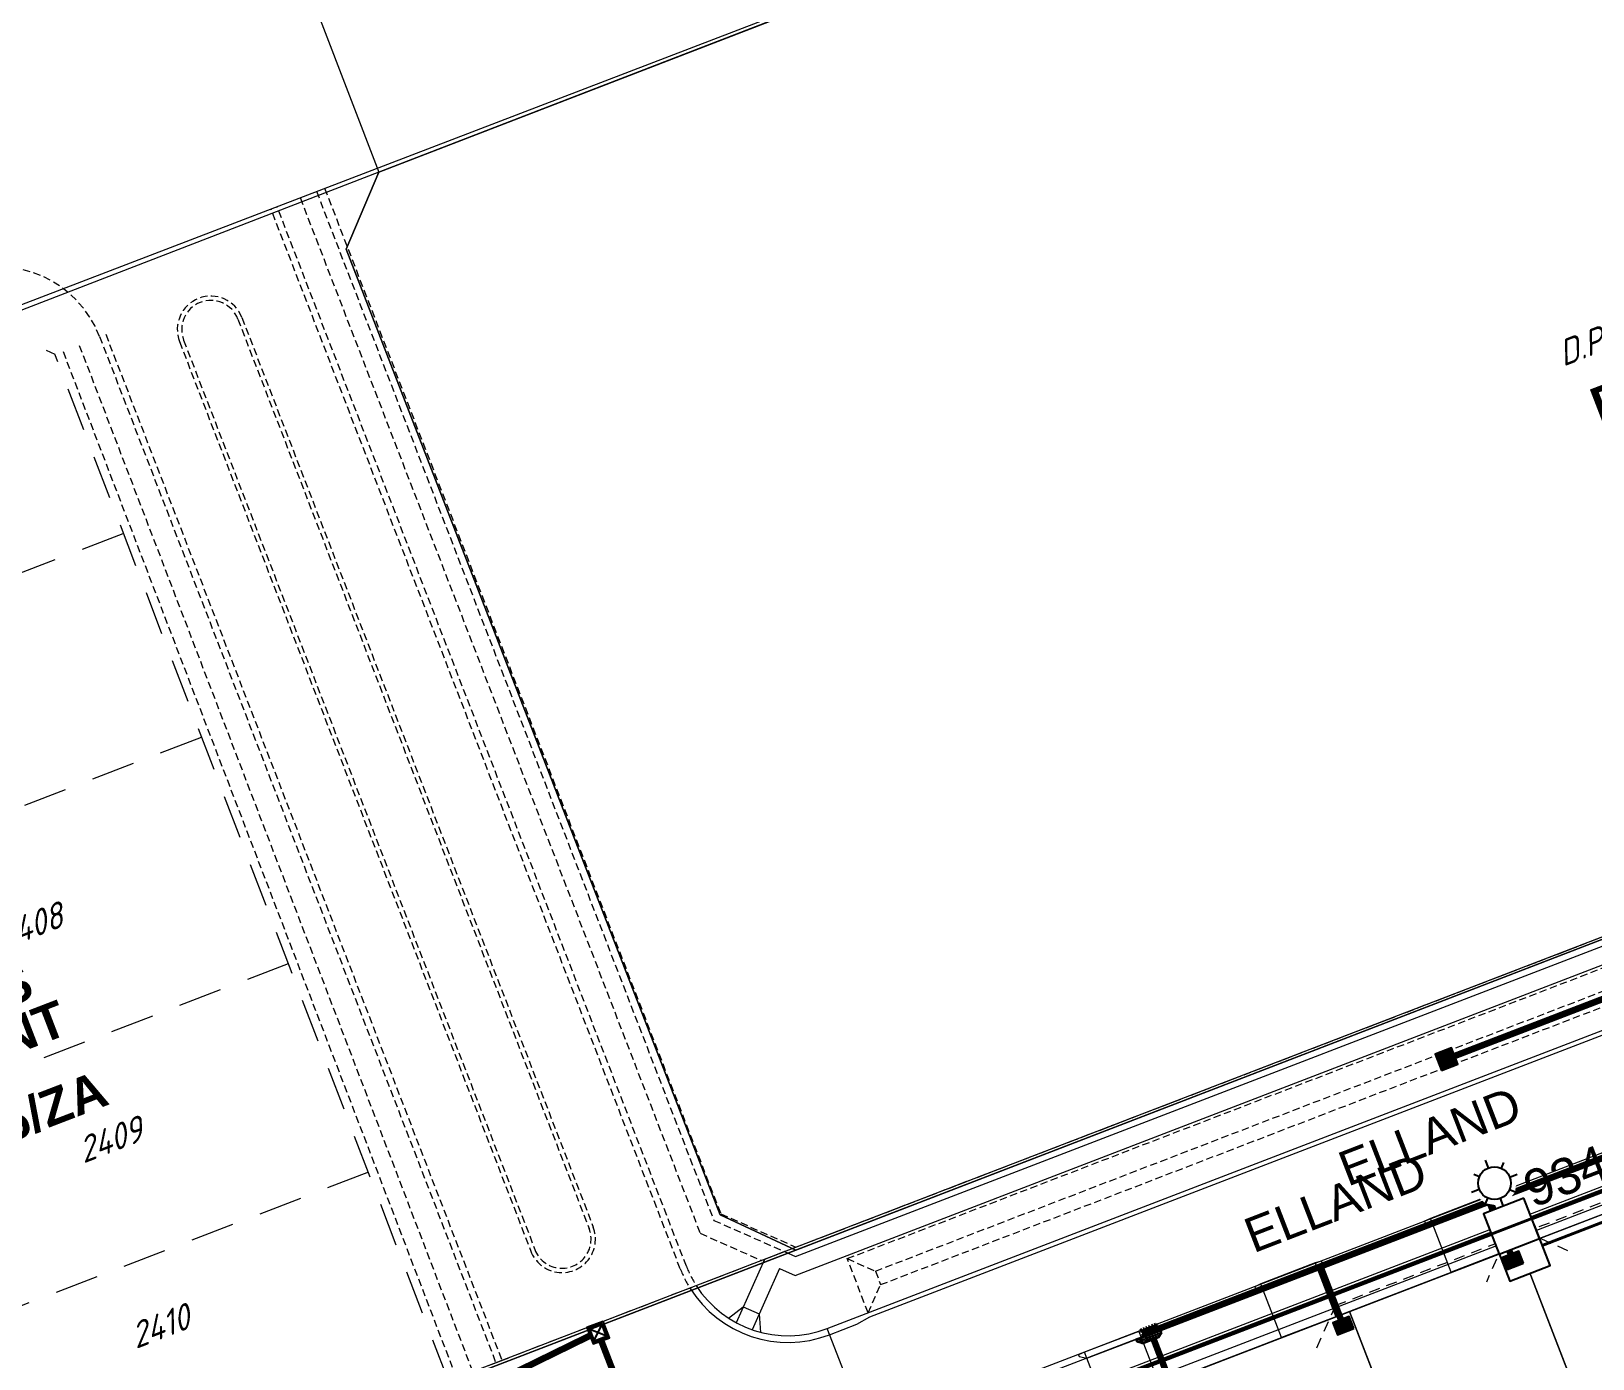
# Model space of a CAD drawing. Header units: metres. Extents: x 310412 to 311596, y 6269899 to 6270937.
# Drawn here: x 310709.8 to 310817.1, y 6270433.3 to 6270524.5 of the extents above; entities that cross this region are included whole.
import ezdxf
from ezdxf.enums import TextEntityAlignment as Align

# ---------------------------------------------------------------- set-up
doc = ezdxf.new("R2010")
doc.units = ezdxf.units.M
for name, pattern in [('Dash', [5, 3, -2]), ('DASHED', [0.75, 0.5, -0.25]), ('DASHED2', [1.5, 1, -0.5]), ('IE Trench LV', [6.5, 5, -1.5])]:
    doc.linetypes.add(name, pattern=pattern)
doc.layers.get('0').update_dxf_attribs({"color": 6})
for name, color, linetype in [('_User 1200x900', 7, 'Continuous'), ('_User D-BOB', 7, 'DASHED'), ('_User D-LOT', 1, 'Continuous'), ('_User D-LOT-INT', 2, 'Continuous'), ('_User D-PIPE', 154, 'Dash'), ('_User D-PIT', 2, 'Continuous'), ('_User D-STAGE', 253, 'Dash'), ('Equip_SP_SL_NEW', 2, 'Continuous'), ('Mains_LV_NEW_T84', 2, 'Continuous'), ('Mains_LV_New_T94', 2, 'Continuous'), ('Notes', 7, 'Continuous'), ('Notes_LV_MISC', 7, 'Continuous'), ('Notes_SP_MISC', 7, 'Continuous'), ('Services_SP_NEW_UG', 2, 'Continuous'), ('SupportsUG_SP_LV_SL_NEW', 2, 'Continuous')]:
    doc.layers.add(name, color=color, linetype=linetype)
for name, color, linetype, lineweight, true_color in [('_User D-FOOTPATH', 7, 'Continuous', 0, 0x969696), ('_User D-LIP', 7, 'Continuous', 0, 0x969696), ('_User D-NKL', 7, 'Continuous', 0, 0x969696), ('_User Driveway', 7, 'Dash', 0, 0x969696), ('_User E-LOTNO', 7, 'Continuous', 0, 0x969696), ('_User F-FOOTPATH', 7, 'DASHED', 0, 0x969696), ('_User F-KERB', 7, 'DASHED', 0, 0x969696), ('_User F-LIP', 7, 'DASHED', 0, 0x969696), ('_User F-LOT', 7, 'DASHED', 0, 0x969696), ('_User F-LOTNO', 7, 'Continuous', 0, 0x969696), ('_User Proposed Development Boundary', 7, 'DASHED', 0, 0x969696), ('_User Stormwater', 7, 'Continuous', 0, 0x969696)]:
    doc.layers.add(name, color=color, linetype=linetype, lineweight=lineweight, true_color=true_color)
for name, color, linetype, plot in [('_User Measure 240 CL', 170, 'Continuous', False), ('_User Measure 240 RL', 174, 'Continuous', False), ('_User Measure 50 CL', 130, 'Continuous', False), ('_User Measure LV VDs', 180, 'Continuous', False)]:
    doc.layers.add(name, color=color, linetype=linetype, plot=plot)
for name, color, linetype, lineweight in [('Cadastre Developer_SP_NEW', 2, 'Continuous', 5), ('Cadastre Land Parcels_SP_EXT', 9, 'Continuous', 5), ('Cadastre Roads_SP_EXT', 9, 'Continuous', 5), ('Trench_SP_NEW', 7, 'Continuous', 70)]:
    doc.layers.add(name, color=color, linetype=linetype, lineweight=lineweight)
doc.styles.add('ARIALBOLD', font='arialbd.ttf')
doc.styles.add('ISOCP ITALIC', font='isocp.shx', dxfattribs={"oblique": 20})
doc.styles.add('POLE_LABEL', font='arial.ttf')
doc.styles.add('SL_LABEL', font='arial.ttf')
doc.styles.get("Standard").update_dxf_attribs({"font": 'arial.ttf'})
doc.linetypes.add('Cable New UG', pattern='A,7,-0.25,["x",Standard,S=2,R=0,X=0.2,Y=-0.8],-2.1', length=9.35)
doc.linetypes.add('IE Trench HV', pattern='A,7,-0.2,["/",Standard,S=3,R=0,X=0,Y=-1.4],-2.5', length=9.7)

# ---------------------------------------------------------------- blocks, each defined once
blk = doc.blocks.new('A$C7FC2678C')
at = {"layer": '_User Driveway', "linetype": 'Continuous'}
for p, q in [((310809.83, 6270443.97), (310806.09, 6270442.53)), ((310806.09, 6270442.53), (310809.83, 6270443.97)), ((310809.83, 6270443.97), (310811.09, 6270440.71)), ((310807.36, 6270439.26), (310806.09, 6270442.53)), ((310811.09, 6270440.71), (310807.36, 6270439.26)), ((310798.17, 6270439.47), (310794.43, 6270438.03)), ((310794.43, 6270438.03), (310798.17, 6270439.47)), ((310798.17, 6270439.47), (310799.43, 6270436.2)), ((310795.7, 6270434.76), (310794.43, 6270438.03)), ((310799.43, 6270436.2), (310795.7, 6270434.76)), ((310786.04, 6270434.77), (310782.31, 6270433.34)), ((310782.31, 6270433.34), (310786.04, 6270434.77)), ((310786.04, 6270434.77), (310787.31, 6270431.51)), ((310783.58, 6270430.07), (310782.31, 6270433.34))]:
    blk.add_line(p, q, dxfattribs=at)
for points in [[(310809.67, 6270444.39), (310809.83, 6270443.97), (310810.14, 6270444.41), (310810.1, 6270444.52), (310809.67, 6270444.39), (310805.93, 6270442.95), (310805.52, 6270442.76), (310805.57, 6270442.65), (310806.09, 6270442.53), (310805.93, 6270442.95)], [(310798.01, 6270439.89), (310798.17, 6270439.47), (310798.48, 6270439.91), (310798.44, 6270440.02), (310798.01, 6270439.89), (310794.27, 6270438.45), (310793.86, 6270438.26), (310793.91, 6270438.15), (310794.43, 6270438.03), (310794.27, 6270438.45)], [(310785.88, 6270435.19), (310786.04, 6270434.77), (310786.35, 6270435.22), (310786.31, 6270435.33), (310785.88, 6270435.19), (310782.15, 6270433.76), (310781.74, 6270433.57), (310781.78, 6270433.46), (310782.31, 6270433.34), (310782.15, 6270433.76)]]:
    blk.add_lwpolyline(points, dxfattribs=at)
blk = doc.blocks.new('A$C64462609')
at = {"layer": '_User D-BOB', "color": 254, "lineweight": 0}
for p, q in [((310765.85, 6270440.19), (310905.39, 6270493.88)), ((310767.28, 6270436.46), (310765.85, 6270440.19))]:
    blk.add_line(p, q, dxfattribs=at)
for points in [[(310765.85, 6270440.19), (310767.78, 6270439.33), (310904.53, 6270491.94), (310905.39, 6270493.88)], [(310767.28, 6270436.46), (310768.14, 6270438.4), (310904.89, 6270491.01), (310906.83, 6270490.15)]]:
    blk.add_lwpolyline(points, dxfattribs=at)
at = {"layer": '_User D-BOB', "color": 254, "lineweight": 0, "flags": 128}
blk.add_lwpolyline([(310767.78, 6270439.33), (310768.14, 6270438.4)], dxfattribs=at)
at = {"layer": '_User D-FOOTPATH'}
for points in [[(310761.53, 6270440.67), (310762.3, 6270440.33), (310907.86, 6270496.33), (310908.2, 6270497.11)], [(310761.18, 6270439.52), (310762.27, 6270439.04), (310909.15, 6270495.54), (310909.47, 6270496.27)], [(310766.85, 6270424.56), (310767.39, 6270425.79), (310914.27, 6270482.3), (310915.12, 6270481.92)]]:
    blk.add_lwpolyline(points, dxfattribs=at)
blk.add_lwpolyline([(310935.71, 6270424.23), (310790.23, 6270368.04), (310784.6, 6270370.53), (310765.79, 6270419.22), (310768.29, 6270424.84), (310913.84, 6270480.85), (310919.47, 6270478.35), (310938.2, 6270429.86)], close=True, dxfattribs=at)
at = {"layer": '_User D-FOOTPATH', "flags": 128}
for points in [[(310761.53, 6270440.67), (310760.15, 6270440.14), (310758.21, 6270435.78)], [(310761.18, 6270439.52), (310759.31, 6270435.29)], [(310757.69, 6270436.09), (310758.7, 6270436.88), (310759.79, 6270436.4), (310759.88, 6270435.12)], [(310766.65, 6270429.79), (310764.47, 6270435.38)]]:
    blk.add_lwpolyline(points, dxfattribs=at)
at = {"layer": '_User D-LIP'}
blk.add_lwpolyline([(310755.03, 6270438.18, 0.359781), (310764.63, 6270434.96), (310766.51, 6270435.68), (310767.39, 6270436.18), (310906.94, 6270489.87), (310907.92, 6270490.09), (310909.78, 6270490.8, 0.359947), (310914.75, 6270499.64, 0.359947)], format="xyb", dxfattribs=at)
blk.add_lwpolyline([(310791.67, 6270365), (310936.74, 6270421.04, 0.414214), (310941.29, 6270431.32), (310921.91, 6270481.5, 0.413842), (310911.64, 6270486.05), (310908.42, 6270484.81), (310909.25, 6270482.67), (310770.54, 6270429.3), (310769.71, 6270431.45), (310766.49, 6270430.21, 0.414597), (310761.93, 6270419.92), (310781.39, 6270369.56, 0.414213)], format="xyb", close=True, dxfattribs=at)
at = {"layer": '_User D-LOT', "color": 1, "lineweight": 0, "true_color": 0xfc0307}
for p, q in [((310643.18, 6270480.5), (310882.55, 6270572.27)), ((310911.14, 6270498.24), (310671.88, 6270406.18))]:
    blk.add_line(p, q, dxfattribs=at)
at = {"layer": '_User D-LOT-INT', "color": 6, "lineweight": 0}
blk.add_lwpolyline([(310935.26, 6270424.7), (310790.24, 6270368.69), (310785.07, 6270370.98), (310766.44, 6270419.21), (310768.73, 6270424.37), (310913.83, 6270480.2), (310919, 6270477.9), (310937.55, 6270429.88)], close=True, dxfattribs=at)
at = {"layer": '_User D-LOT-INT', "color": 6, "lineweight": 0, "flags": 128}
for points in [[(310812.04, 6270441.04), (310833.53, 6270385.41)], [(310800.37, 6270436.55), (310821.87, 6270380.9)]]:
    blk.add_lwpolyline(points, dxfattribs=at)
at = {"layer": '_User D-NKL', "flags": 128}
blk.add_lwpolyline([(310764.47, 6270435.38), (310909.62, 6270491.22, 0.356687), (310914.32, 6270499.47, 0.356687)], format="xyb", dxfattribs=at)
at = {"layer": '_User D-NKL'}
blk.add_lwpolyline([(310791.5, 6270365.42), (310936.58, 6270421.46, 0.414214), (310940.87, 6270431.16), (310921.49, 6270481.34, 0.413842), (310911.8, 6270485.63), (310909, 6270484.56), (310909.83, 6270482.41), (310770.28, 6270428.72), (310769.45, 6270430.86), (310766.65, 6270429.79, 0.414597), (310762.35, 6270420.09), (310781.8, 6270369.72, 0.414213)], format="xyb", close=True, dxfattribs=at)
blk.add_arc((310761.78, 6270442.38), 7.5, 212.5524, 291.0446, dxfattribs=at)
at = {"layer": '_User F-FOOTPATH', "lineweight": 0}
for p, q in [((310740.11, 6270432.43), (310713.06, 6270503)), ((310738.99, 6270432), (310711.94, 6270502.58))]:
    blk.add_line(p, q, dxfattribs=at)
for points in [[(310728.24, 6270513.11), (310755.74, 6270441.93), (310759.95, 6270440.06)], [(310729.36, 6270513.55), (310756.68, 6270442.82), (310761.53, 6270440.67)]]:
    blk.add_lwpolyline(points, dxfattribs=at)
at = {"layer": '_User F-KERB', "lineweight": 0}
for p, q in [((310723.96, 6270504.76), (310748.11, 6270442.25)), ((310714.46, 6270503.56), (310741.69, 6270433.04)), ((310714.88, 6270503.72), (310742.11, 6270433.2)), ((310720.23, 6270503.31), (310744.38, 6270440.81))]:
    blk.add_line(p, q, dxfattribs=at)
for points in [[(310755.08, 6270438.1, -0.049284), (310754.37, 6270439.49), (310726.23, 6270512.34)], [(310755.46, 6270438.34, -0.049265), (310754.79, 6270439.66), (310726.65, 6270512.5)]]:
    blk.add_lwpolyline(points, format="xyb", dxfattribs=at)
at = {"layer": '_User F-KERB', "lineweight": 5}
for centre, radius, start, end in [((310707.46, 6270500.86), 7.5, 21.1195, 110.9748), ((310722.1, 6270504.04), 2, 21.1195, 201.1195), ((310746.24, 6270441.53), 2, 201.1195, 21.1195)]:
    blk.add_arc(centre, radius, start, end, dxfattribs=at)
at = {"layer": '_User F-LIP', "color": 252, "lineweight": 0, "true_color": 0x939598}
for p, q in [((310724.24, 6270504.86), (310748.39, 6270442.36)), ((310719.95, 6270503.21), (310744.1, 6270440.7))]:
    blk.add_line(p, q, dxfattribs=at)
at = {"layer": '_User F-LIP', "lineweight": 5}
for centre, start, end in [((310722.1, 6270504.04), 21.1195, 201.1195), ((310746.24, 6270441.53), 201.1195, 21.1195)]:
    blk.add_arc(centre, 2.3, start, end, dxfattribs=at)
at = {"layer": '_User F-LOT', "lineweight": 0}
blk.add_line((310729.92, 6270513.76), (310757.15, 6270443.27), dxfattribs=at)
at = {"layer": '_User F-LOT', "linetype": 'Dash', "lineweight": 0}
for p, q in [((310706.21, 6270504.66), (310711.38, 6270502.36)), ((310738.43, 6270431.78), (310711.38, 6270502.36)), ((310716.05, 6270490.01), (310660.05, 6270468.46)), ((310721.43, 6270476.01), (310665.44, 6270454.46)), ((310727.42, 6270460.45), (310671.42, 6270438.91)), ((310732.93, 6270446.12), (310676.93, 6270424.58))]:
    blk.add_line(p, q, dxfattribs=at)
at = {"layer": '_User F-LOT', "color": 251, "lineweight": 0, "true_color": 0x636466}
blk.add_lwpolyline([(310757.15, 6270443.27), (310762.32, 6270440.98), (310907.41, 6270496.8), (310909.7, 6270501.97)], dxfattribs=at)
at = {"layer": '_User Proposed Development Boundary', "color": 11, "linetype": 'DASHED', "lineweight": 15, "ltscale": 3, "true_color": 0xf27172, "flags": 128}
blk.add_lwpolyline([(310671.88, 6270406.18), (310911.14, 6270498.24), (310942.88, 6270416.07), (310703.74, 6270323.7), (310671.88, 6270406.18)], dxfattribs=at)
at = {"layer": 'Cadastre Developer_SP_NEW', "color": 2, "flags": 128}
for points in [[(310822.79, 6270413.2), (310834.46, 6270417.69), (310823.71, 6270445.52), (310812.04, 6270441.04)], [(310811.12, 6270408.71), (310822.79, 6270413.2), (310812.04, 6270441.04), (310800.37, 6270436.55)], [(310799.46, 6270404.22), (310811.12, 6270408.71), (310800.37, 6270436.55), (310788.71, 6270432.06)]]:
    blk.add_lwpolyline(points, close=True, dxfattribs=at)
at = {"color": 152, "true_color": 0x2776bb}
blk.add_blockref('A$C7FC2678C', (0, 0), dxfattribs=at)
at = {"layer": '_User D-STAGE', "color": 251, "style": 'ARIALBOLD'}
for s, p in [('FUTURE', (310817.57, 6270497.5)), ('IN PROGRESS', (310687.47, 6270449.49)), ('DEVELOPMENT', (310687.64, 6270446.13)), ('DA: 1149/2016/ZA', (310687.88, 6270440.3))]:
    blk.add_text(s, height=2.5, rotation=21.0446, dxfattribs=at).set_placement(p)
at = {"layer": '_User E-LOTNO', "style": 'ISOCP ITALIC', "oblique": 20}
blk.add_text('D.P. 1215765', height=1.75, rotation=21.0446, dxfattribs=at).set_placement((310815.05, 6270501.48))
at = {"layer": '_User F-LOTNO', "style": 'ISOCP ITALIC', "oblique": 20}
for s, p in [('2408', (310707.86, 6270461.43)), ('2409', (310713.35, 6270446.72)), ('2410', (310716.95, 6270433.97))]:
    blk.add_text(s, height=1.75, rotation=21.0446, dxfattribs=at).set_placement(p)
blk = doc.blocks.new('600 x 900 G.S.I.P')
at = {"flags": 128}
blk.add_lwpolyline([(0.45, 0.6), (-0.45, 0.6), (-0.45, -0.6), (0.45, -0.6)], close=True, dxfattribs=at)
for points in [[(-0.35, 0.5), (-0.35, -0.5), (0.35, -0.5), (0.35, 0.5)], [(-0.31, 0.49), (-0.31, -0.49), (0.31, -0.49), (0.31, 0.49)]]:
    blk.add_lwpolyline(points, close=True)
at = {"layer": '_User 1200x900', "color": 251}
for p, q in [((-0.31, 0.45), (0.31, 0.45)), ((-0.31, 0.4), (0.31, 0.4)), ((-0.31, 0.35), (0.31, 0.35)), ((-0.31, 0.3), (0.31, 0.3)), ((-0.31, 0.25), (0.31, 0.25)), ((-0.31, 0.2), (0.31, 0.2)), ((-0.31, 0.15), (0.31, 0.15)), ((-0.31, 0.1), (0.31, 0.1)), ((-0.31, 0.05), (0.31, 0.05)), ((-0.31, 0), (0.31, 0)), ((-0.2, -0.49), (-0.2, 0.49)), ((0, -0.49), (0, 0.49)), ((0.2, -0.49), (0.2, 0.49)), ((-0.31, -0.05), (0.31, -0.05)), ((-0.31, -0.1), (0.31, -0.1)), ((-0.31, -0.15), (0.31, -0.15)), ((-0.31, -0.2), (0.31, -0.2)), ((-0.31, -0.25), (0.31, -0.25)), ((-0.31, -0.3), (0.31, -0.3)), ((-0.31, -0.35), (0.31, -0.35)), ((-0.31, -0.4), (0.31, -0.4)), ((-0.31, -0.45), (0.31, -0.45))]:
    blk.add_line(p, q, dxfattribs=at)
blk = doc.blocks.new('G.G.P 1200 EKI Right')
for p, q in [((-0.52, -0.5), (-0.52, 0)), ((-0.52, 0), (0.53, 0)), ((-1.12, -0.45), (-0.94, -0.45)), ((-1.12, -0.65), (-1.12, -0.45)), ((-1.12, -0.5), (0.68, -0.5)), ((-1.12, -0.65), (0.68, -0.65)), ((-0.82, -0.88), (-1.12, -0.65)), ((-0.94, -0.45), (-0.92, -0.5)), ((-0.88, -0.83), (0.44, -0.83)), ((-0.82, -0.88), (0.37, -0.88)), ((-0.5, -0.5), (-0.5, -0.03)), ((-0.5, -0.03), (0.5, -0.03)), ((0.37, -0.88), (0.68, -0.65)), ((0.48, -0.5), (0.5, -0.45)), ((0.5, -0.03), (0.5, -0.45)), ((0.5, -0.45), (0.68, -0.45)), ((0.53, 0), (0.53, -0.45)), ((0.68, -0.65), (0.68, -0.45))]:
    blk.add_line(p, q)
at = {"color": 251, "linetype": 'DASHED2', "ltscale": 0.05}
for p, q in [((-0.92, -0.5), (-0.82, -0.72)), ((-0.82, -0.72), (0.38, -0.72)), ((0.38, -0.72), (0.48, -0.5))]:
    blk.add_line(p, q, dxfattribs=at)
at = {"color": 251}
for p, q in [((-0.44, -0.07), (-0.44, -0.03)), ((-0.44, -0.5), (-0.44, -0.07)), ((-0.38, -0.07), (-0.38, -0.03)), ((-0.38, -0.5), (-0.38, -0.07)), ((-0.32, -0.07), (-0.32, -0.03)), ((-0.32, -0.5), (-0.32, -0.07)), ((-0.25, -0.07), (-0.25, -0.03)), ((-0.25, -0.5), (-0.25, -0.07)), ((-0.19, -0.07), (-0.19, -0.03)), ((-0.19, -0.5), (-0.19, -0.07)), ((-0.13, -0.07), (-0.13, -0.03)), ((-0.13, -0.5), (-0.13, -0.07)), ((-0.07, -0.07), (-0.07, -0.03)), ((-0.07, -0.5), (-0.07, -0.07)), ((0, -0.07), (0, -0.03)), ((0, -0.5), (0, -0.07)), ((0.06, -0.07), (0.06, -0.03)), ((0.06, -0.5), (0.06, -0.07)), ((0.12, -0.07), (0.12, -0.03)), ((0.12, -0.5), (0.12, -0.07)), ((0.18, -0.07), (0.18, -0.03)), ((0.18, -0.5), (0.18, -0.07)), ((0.25, -0.07), (0.25, -0.03)), ((0.25, -0.5), (0.25, -0.07)), ((0.31, -0.07), (0.31, -0.03)), ((0.31, -0.5), (0.31, -0.07)), ((0.37, -0.07), (0.37, -0.03)), ((0.37, -0.5), (0.37, -0.07)), ((0.43, -0.07), (0.43, -0.03)), ((0.43, -0.5), (0.43, -0.07))]:
    blk.add_line(p, q, dxfattribs=at)
at = {"color": 251, "linetype": 'DASHED2', "ltscale": 0.05}
for points in [[(0.6, -0.75), (-0.6, -0.75), (-0.6, 0.08), (0.6, 0.08)], [(0.45, -0.6), (-0.45, -0.6), (-0.45, -0.07), (0.45, -0.07)]]:
    blk.add_lwpolyline(points, close=True, dxfattribs=at)
blk = doc.blocks.new('900 x 900 G.S.I.P')
at = {"linetype": 'DASHED2'}
for p, q in [((0.6, 0.6), (-0.6, 0.6)), ((-0.6, 0.6), (-0.6, 0.6)), ((-0.45, 0.45), (-0.45, 0.45)), ((0.6, 0.6), (0.6, -0.6)), ((0.6, -0.6), (0.6, -0.6))]:
    blk.add_line(p, q, dxfattribs=at)
at = {"color": 251}
for p, q in [((-0.4525, 0.45), (0.4525, 0.45)), ((-0.4525, 0.4), (0.4525, 0.4)), ((-0.4525, 0.35), (0.4525, 0.35)), ((-0.4525, 0.3), (0.4525, 0.3)), ((-0.4525, 0.25), (0.4525, 0.25)), ((-0.4525, 0.2), (0.4525, 0.2)), ((-0.4525, 0.15), (0.4525, 0.15)), ((-0.4525, 0.1), (0.4525, 0.1)), ((-0.4525, 0.05), (0.4525, 0.05)), ((-0.4525, 0), (0.4525, 0)), ((-0.4, -0.48), (-0.4, 0.48)), ((-0.2, -0.48), (-0.2, 0.48)), ((0, -0.48), (0, 0.48)), ((0.2, -0.48), (0.2, 0.48)), ((0.4, -0.48), (0.4, 0.48)), ((-0.4525, -0.05), (0.4525, -0.05)), ((-0.4525, -0.1), (0.4525, -0.1)), ((-0.4525, -0.15), (0.4525, -0.15)), ((-0.4525, -0.2), (0.4525, -0.2)), ((-0.4525, -0.25), (0.4525, -0.25)), ((-0.4525, -0.3), (0.4525, -0.3)), ((-0.4525, -0.35), (0.4525, -0.35)), ((-0.4525, -0.4), (0.4525, -0.4)), ((-0.4525, -0.45), (0.4525, -0.45))]:
    blk.add_line(p, q, dxfattribs=at)
at = {"color": 251, "linetype": 'DASHED2'}
for p, q in [((0.45, 0.45), (-0.45, 0.45)), ((-0.45, -0.45), (0.45, -0.45))]:
    blk.add_line(p, q, dxfattribs=at)
for points in [[(-0.6, 0.6), (-0.6, -0.6), (0.6, -0.6), (0.6, 0.6)], [(-0.495, 0.49), (-0.495, -0.49), (0.495, -0.49), (0.495, 0.49)], [(-0.4525, 0.48), (-0.4525, -0.48), (0.4525, -0.48), (0.4525, 0.48)]]:
    blk.add_lwpolyline(points, close=True)
blk = doc.blocks.new('900 x 900 J.P')
at = {"linetype": 'DASHED2'}
for p, q in [((0.6, 0.6), (-0.6, 0.6)), ((-0.6, 0.6), (-0.6, 0.6)), ((0.45, 0.45), (-0.45, 0.45)), ((-0.45, 0.45), (-0.45, 0.45)), ((0.45, 0.45), (0.45, -0.45)), ((0.6, 0.6), (0.6, -0.6)), ((-0.45, -0.45), (0.45, -0.45)), ((0.6, -0.6), (0.6, -0.6))]:
    blk.add_line(p, q, dxfattribs=at)
for p, q in [((0.4525, 0.48), (-0.4525, -0.48)), ((0.4525, -0.48), (-0.4525, 0.48))]:
    blk.add_line(p, q)
for points in [[(-0.6, 0.6), (-0.6, -0.6), (0.6, -0.6), (0.6, 0.6)], [(-0.495, 0.49), (-0.495, -0.49), (0.495, -0.49), (0.495, 0.49)], [(-0.4525, 0.48), (-0.4525, -0.48), (0.4525, -0.48), (0.4525, 0.48)]]:
    blk.add_lwpolyline(points, close=True)
blk = doc.blocks.new('A$C76594AEE')
at = {"layer": '_User D-PIPE', "const_width": 0.45, "flags": 128}
for points in [[(310807.5, 6270454.08), (310863.82, 6270475.74)], [(310787.27, 6270435.38), (310844.47, 6270457.38)], [(310811.44, 6270440.51), (310810.02, 6270444.17)], [(310799.78, 6270436), (310798.36, 6270439.67)], [(310742.73, 6270432.23), (310748.16, 6270434.89)], [(310748.94, 6270434.54), (310757.06, 6270413.52)], [(310788.11, 6270431.51), (310786.86, 6270434.77)]]:
    blk.add_lwpolyline(points, dxfattribs=at)
at = {"layer": '_User D-PIT'}
for name, p, rotation in [('900 x 900 G.S.I.P', (310807.04, 6270453.9), 111.3118983126097), ('600 x 900 G.S.I.P', (310811.61, 6270440.07), 291.1433333333334), ('900 x 900 J.P', (310748.72, 6270435.1), 291.0068013791899), ('G.G.P 1200 EKI Right', (310786.59, 6270435.47), 21.14322692616826), ('600 x 900 G.S.I.P', (310799.94, 6270435.58), 291.1433333333334)]:
    blk.add_blockref(name, p, dxfattribs=dict(at, rotation=rotation))
blk = doc.blocks.new('COLUMN_NEW')
for tag, flags, p in [('LOCATION', 9, (1.5, -2.2)), ('Z', 1, (1.5, -2.8)), ('NOTES', 9, (1.5, -2.4)), ('LABEL_ALIGNMENT', 9, (1.5, -2.6))]:
    blk.add_attdef(tag, text='', height=0.2, dxfattribs=dict(flags=flags)).set_placement(p, align=Align.MIDDLE_LEFT)
blk.add_wipeout([(-1.485, -1.485), (1.485, -1.485), (1.485, 1.485), (-1.485, 1.485)])
at = {"lineweight": -3}
blk.add_lwpolyline([(-1.485, -1.485), (1.485, -1.485), (1.485, 1.485), (-1.485, 1.485)], close=True, dxfattribs=at)
for tag, height, flags, p in [('ASSET_NUM', 2.15, 8, (2, 2)), ('STREET_CODE', 0.2, 9, (1.5, 0)), ('OWNED_BY', 0.2, 9, (1.5, -0.4)), ('OPERATED_BY', 0.2, 9, (1.5, -0.6)), ('STATE', 0.2, 9, (1.5, -1)), ('COLUMN_TYPE', 0.2, 9, (1.5, -0.2)), ('MAINTAINED_BY', 0.2, 9, (1.5, -0.8)), ('SUBURB', 0.2, 9, (1.5, -1.8)), ('STREETNAME', 0.2, 9, (1.5, -2)), ('USAGE', 0.2, 9, (1.5, -1.2)), ('LEGEND', 0.2, 9, (1.5, -1.4)), ('PARENT', 0.2, 9, (1.5, -1.6))]:
    blk.add_attdef(tag, text='', height=height, dxfattribs=dict(flags=flags)).set_placement(p, align=Align.MIDDLE_LEFT)
at = {"style": 'POLE_LABEL', "flags": 9}
blk.add_attdef('STRUCTURE_PLANT_NUMBER', text='', height=0.2, dxfattribs=at).set_placement((1.5, 0.242), align=Align.MIDDLE_LEFT)
blk = doc.blocks.new('*U113')
blk.add_line((0, 0), (0, 0))
for tag, p, flags in [('Z', (0, 0), 1), ('OPERATED_BY', (0, -9.61), 9)]:
    blk.add_attdef(tag, p, '', height=0.2, dxfattribs=dict(flags=flags))
at = {"style": 'SL_LABEL', "flags": 9}
blk.add_attdef('STREET_CODE', text='', height=0.2, dxfattribs=at).set_placement((0, -0.2), align=Align.MIDDLE_LEFT)
for tag, height, flags, p in [('CONSTRUCTED_VOLTAGE', 0.2, 9, (0, -0.4)), ('CONTROL_TYPE', 0.2, 9, (0, -0.6)), ('OPERATING_VOLTAGE', 0.2, 9, (0, -1.4)), ('LANTERN_PURPOSE', 0.2, 9, (0, -0.8)), ('LANTERN_TYPE', 0.2, 9, (0, -1)), ('NO_PHASES', 0.2, 9, (0, -1.2)), ('ORIENTATION', 0.2, 9, (0, -1.6)), ('OWNED_BY', 0.2, 9, (0, -1.8)), ('STATE', 0.2, 9, (0, -2)), ('CEXIST', 0.2, 9, (0, -2.4)), ('CNEW', 0.2, 9, (0, -2.6)), ('CNUMBER', 0.2, 9, (0, -2.8)), ('USAGE', 0.2, 9, (0, -2.2)), ('LNUMBER', 2.5, 8, (1.2, -2.8)), ('CREMOVE', 0.2, 9, (0, -3)), ('CREPLACE', 0.2, 9, (0, -3.2)), ('LKINGHEIGHT', 0.2, 9, (0, -3.4)), ('LBRACKET', 0.2, 9, (0, -3.6)), ('LBRACKETVOCAB', 0.2, 9, (0, -3.8)), ('LCATEGORY', 0.2, 9, (0, -4)), ('LCHARGE1', 0.2, 9, (0, -4.2)), ('LCHARGE1PERCENT', 0.2, 9, (0, -4.4)), ('LCHARGE2', 0.2, 9, (0, -4.6)), ('LCHARGE2PERCENT', 0.2, 9, (0, -4.8)), ('LCHARGE3', 0.2, 9, (0, -5)), ('LCHARGE3PERCENT', 0.2, 9, (0, -5.2)), ('LEXIST', 0.2, 9, (0, -5.4)), ('LLAMP', 0.2, 9, (0, -5.6)), ('LLAMPVOCAB', 0.2, 9, (0, -5.8)), ('LMAST', 0.2, 9, (0, -6)), ('LMASTVOCAB', 0.2, 9, (0, -6.2)), ('LNEW', 0.2, 9, (0, -6.4)), ('LANTNUMBER', 0.2, 9, (0, -6.6)), ('LOUTREACH', 0.2, 9, (0, -7)), ('LOUTREACHVOCAB', 0.2, 9, (0, -7.2)), ('SUBURB', 0.2, 9, (0, -8.6)), ('LRATECODE', 0.2, 9, (0, -7.4)), ('LREMOVE', 0.2, 9, (0, -7.6)), ('LREPLACE', 0.2, 9, (0, -7.8)), ('LTYPE', 0.2, 9, (0, -8)), ('LTYPEVOCAB', 0.2, 9, (0, -8.2)), ('LEGEND', 0.2, 9, (0, -8.4)), ('STREETNAME', 0.2, 9, (0, -8.8)), ('LOCATION', 0.2, 9, (0, -9)), ('NOTES', 0.2, 9, (0, -9.2)), ('MAINTAINED_BY', 0.2, 9, (0, -9.86))]:
    blk.add_attdef(tag, text='', height=height, dxfattribs=dict(flags=flags)).set_placement(p, align=Align.MIDDLE_LEFT)
blk.add_wipeout([(0, 6.47), (1.46, 5.68), (2.25, 4.22), (1.46, 2.76), (0, 1.92), (-1.43, 2.79), (-2.25, 4.22), (-1.46, 5.68)])
for p, q in [((0, 5.72), (0, 6.47)), ((-1.46, 5.68), (-1.06, 5.28)), ((1.46, 5.68), (1.06, 5.28)), ((-2.25, 4.22), (-1.5, 4.22)), ((-1.46, 2.76), (-1.06, 3.16)), ((1.46, 2.76), (1.06, 3.16)), ((1.5, 4.22), (2.25, 4.22)), ((0, 0), (0, 2.72))]:
    blk.add_line(p, q)
blk.add_circle((0, 4.22), 1.5)
blk.add_attdef('ASSET_NUM', text='', height=2.5, dxfattribs=at).set_placement((2, 2), align=Align.MIDDLE_LEFT)

msp = doc.modelspace()

# ---------------------------------------------------------------- block references
at = {"layer": 'Notes'}
msp.add_blockref('A$C64462609', (0, 0), dxfattribs=at)

# ---------------------------------------------------------------- next in the draw order: linework, layer by layer
at = {"layer": 'Cadastre Land Parcels_SP_EXT', "linetype": 'Continuous'}
for points in [[(310910.99, 6270498.06), (310882.31, 6270572.28), (310733.66, 6270514.86), (310731.41, 6270509.57), (310757.11, 6270443.19), (310762.32, 6270440.78), (310910.99, 6270498.06)], [(310762.32, 6270440.78), (310757.11, 6270443.19), (310731.41, 6270509.57), (310733.66, 6270514.86), (310643.38, 6270479.99), (310671.98, 6270405.97), (310762.32, 6270440.78)], [(310703.87, 6270323.38), (310942.8, 6270415.67), (310910.99, 6270498.06), (310671.98, 6270405.97), (310703.87, 6270323.38)]]:
    msp.add_lwpolyline(points, close=True, dxfattribs=at)
at = {"layer": 'Cadastre Roads_SP_EXT', "linetype": 'Continuous'}
msp.add_lwpolyline([(310792.46, 6270537.57), (310785.96, 6270559.41), (310772.34, 6270554.18), (310755.72, 6270547.79), (310739.1, 6270541.4), (310725.48, 6270536.16), (310733.66, 6270514.86), (310792.46, 6270537.57)], close=True, dxfattribs=at)
at = {"layer": 'Mains_LV_NEW_T84', "color": 170, "linetype": 'Cable New UG', "ltscale": 0.75, "const_width": 0.2, "flags": 128}
msp.add_lwpolyline([(310881.51, 6270469.37), (310831.57, 6270450.16), (310767.59, 6270425.49), (310764.82, 6270419.25), (310770.09, 6270405.59)], dxfattribs=at)
at = {"layer": 'Mains_LV_New_T94', "color": 140, "linetype": 'IE Trench HV', "ltscale": 0.5, "const_width": 0.2, "flags": 128}
msp.add_lwpolyline([(310881.52, 6270469.37), (310879.91, 6270466.61), (310832.28, 6270448.29), (310812.23, 6270440.56)], dxfattribs=at)
at = {"layer": 'Services_SP_NEW_UG', "color": 170, "linetype": 'Dash', "lineweight": 15, "ltscale": 0.25}
for points in [[(310798.12, 6270434.05), (310799.42, 6270436.98), (310824.12, 6270446.53), (310827.03, 6270445.24)], [(310815.37, 6270440.73), (310811.49, 6270442.45), (310809.78, 6270438.57)]]:
    msp.add_lwpolyline(points, dxfattribs=at)

# ---------------------------------------------------------------- next in the draw order: texts
at = {"layer": 'Notes_LV_MISC', "color": 7, "insert": (310800.25, 6270445.09), "char_height": 2.4, "attachment_point": 7, "rotation": 21.1266, "line_spacing_factor": 0.6}
msp.add_mtext('{\\fArial|b0|i0|c0|p39;ELLAND                                                                  ROAD}', dxfattribs=at)

# ---------------------------------------------------------------- next in the draw order: block references
at = {"layer": 'Notes_LV_MISC', "rotation": 201.0445728961546}
msp.add_blockref('COLUMN_NEW', (310812.23, 6270440.56), dxfattribs=at)

# ---------------------------------------------------------------- next in the draw order: linework, layer by layer
at = {"layer": 'Trench_SP_NEW', "color": 5, "linetype": 'IE Trench LV', "ltscale": 0.5, "flags": 128}
msp.add_lwpolyline([(310783.89, 6270369.86, 0.3, 0.3, 0), (310775.76, 6270390.91, 0.3, 0.3, 0), (310764.82, 6270419.25, 0.3, 0.3, 0), (310767.61, 6270425.55, 0.3, 0.3, 0), (310913.87, 6270481.82, 0.3, 0.3, 0), (310920.18, 6270479.02, 0.3, 0.3, 0), (310929.71, 6270454.33, 0, 0, 0)], format="xyseb", dxfattribs=at)

# ---------------------------------------------------------------- next in the draw order: block references
at = {"layer": '_User Stormwater'}
msp.add_blockref('A$C76594AEE', (0, 0), dxfattribs=at)

# ---------------------------------------------------------------- next in the draw order: texts
at = {"layer": 'Notes_SP_MISC', "color": 7, "insert": (310793.77, 6270440.51), "char_height": 2.4, "attachment_point": 7, "rotation": 21.1266, "line_spacing_factor": 0.6}
msp.add_mtext('{\\fArial|b0|i0|c0|p39;ELLAND                                                                  ROAD}', dxfattribs=at)

# ---------------------------------------------------------------- next in the draw order: block references
at = {"layer": 'Equip_SP_SL_NEW', "xscale": 0.7500000000000002, "yscale": 0.7500000000000002, "zscale": 0.7500000000000002, "rotation": 21.32272815231007}
msp.add_blockref('*U113', (310811.48, 6270442.43), dxfattribs=at)

# ---------------------------------------------------------------- next in the draw order: block references
at = {"layer": 'SupportsUG_SP_LV_SL_NEW'}
ref = msp.add_blockref('COLUMN_NEW', (310811.5, 6270442.42), dxfattribs=dict(at, rotation=201.0445728961546))
ref.add_attrib('ASSET_NUM', '934496', dxfattribs={"layer": '0', "height": 2.5, "rotation": 201.0446, "text_generation_flag": 6}).set_placement((310823.39, 6270449.01), align=Align.MIDDLE_RIGHT)

# ---------------------------------------------------------------- next in the draw order: linework, layer by layer
at = {"layer": '_User Measure 240 CL', "color": 152, "true_color": 0x2776bb, "flags": 128}
msp.add_lwpolyline([(310774.36, 6270394.54), (310764.82, 6270419.25), (310767.59, 6270425.49), (310881.53, 6270469.35)], dxfattribs=at)
at = {"layer": '_User Measure 240 RL', "color": 152, "true_color": 0x2776bb, "flags": 128}
msp.add_lwpolyline([(310931.19, 6270450.5), (310920.18, 6270479.02), (310913.87, 6270481.79), (310767.61, 6270425.55), (310764.82, 6270419.25), (310770.09, 6270405.59)], dxfattribs=at)
at = {"layer": '_User Measure 50 CL', "flags": 128}
msp.add_lwpolyline([(310881.53, 6270469.35), (310811.38, 6270442.34)], dxfattribs=at)
at = {"layer": '_User Measure LV VDs', "flags": 128}
for points in [[(310881.51, 6270469.39), (310767.61, 6270425.55), (310764.82, 6270419.25), (310774.36, 6270394.54)], [(310881.49, 6270469.38), (310811.5, 6270442.42)]]:
    msp.add_lwpolyline(points, dxfattribs=at)

doc.saveas('drawing.dxf')
